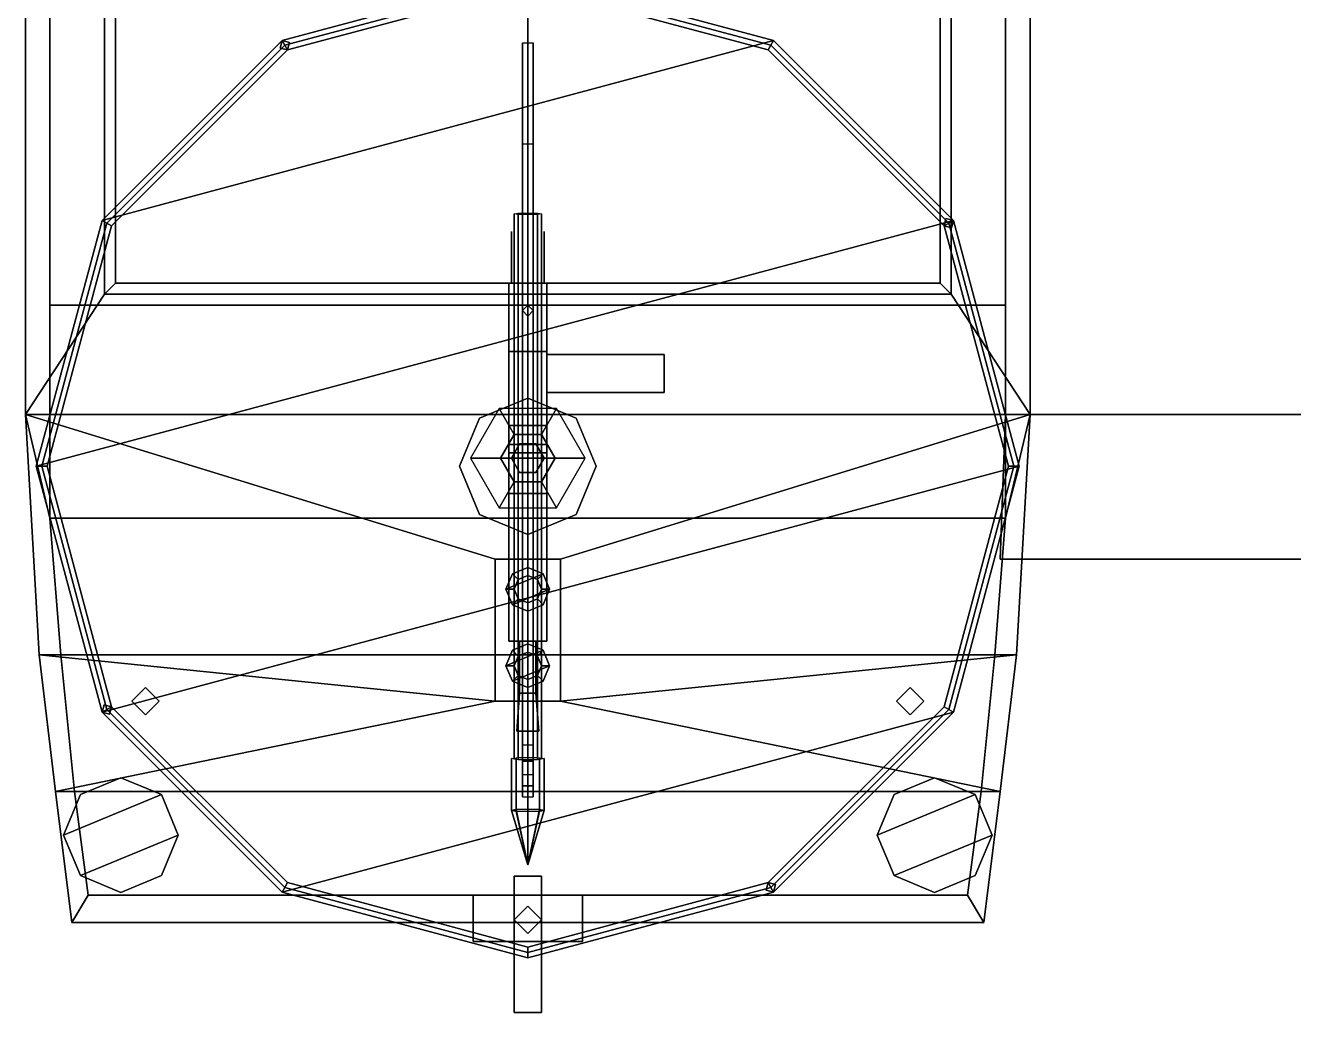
# Model space of a CAD drawing. Header units: millimetres. Extents: x -4.8 to 4.8, y -57.4 to 7.7.
# Drawn here: x -4.77 to -0.125, y -7.81 to -4.196 of the extents above; entities that cross this region are included whole.
import ezdxf

# ---------------------------------------------------------------- set-up
doc = ezdxf.new("R2010")
doc.units = ezdxf.units.MM
for name, color, linetype in [('addons', 3, 'Continuous'), ('barrel', 1, 'Continuous'), ('gun', 1, 'Continuous'), ('gun_mount', 3, 'Continuous'), ('turret', 2, 'Continuous')]:
    doc.layers.add(name, color=color, linetype=linetype)

msp = doc.modelspace()

# ---------------------------------------------------------------- linework, layer by layer
for points in [[(-4.48, 4.07, 0.83), (-4.48, 3.78, 0.46), (-4.48, -5.18, 0.46), (-4.48, -5.18, 0.83)], [(-4.44, -5.14, 0.83), (-4.44, 4.07, 0.83), (-4.48, 4.07, 0.83), (-4.48, -5.18, 0.83)], [(-4.44, -5.14, 0.2), (-4.44, 4.07, 0.2), (-4.44, 4.07, 0.83), (-4.44, -5.14, 0.83)], [(-1.42, 4.07, 0.2), (-4.44, 4.07, 0.2), (-4.44, -5.14, 0.2), (-1.42, -5.14, 0.2)], [(-1.38, -5.18, 0.83), (-1.38, 4.07, 0.83), (-1.42, 4.07, 0.83), (-1.42, -5.14, 0.83)], [(-1.42, 4.07, 0.83), (-1.42, 4.07, 0.2), (-1.42, -5.14, 0.2), (-1.42, -5.14, 0.83)], [(-1.38, -5.18, 0.46), (-1.38, 3.78, 0.46), (-1.38, 4.07, 0.83), (-1.38, -5.18, 0.83)], [(-4.77, 3.58, 0.36), (-4.68, 3.58, 0.36), (-4.68, -6, 0.36), (-4.77, -5.62, 0.36)], [(-4.77, -5.62, 0.46), (-4.77, 3.58, 0.46), (-4.77, 3.58, 0.36), (-4.77, -5.62, 0.36)], [(-4.48, 3.58, 0.46), (-4.77, 3.58, 0.46), (-4.77, -5.62, 0.46), (-4.48, -5.18, 0.46)], [(-1.09, -5.62, 0.46), (-1.09, 3.58, 0.46), (-1.38, 3.58, 0.46), (-1.38, -5.18, 0.46)], [(-1.18, -6, 0.36), (-1.18, 3.58, 0.36), (-1.09, 3.58, 0.36), (-1.09, -5.62, 0.36)], [(-1.09, -5.62, 0.36), (-1.09, 3.58, 0.36), (-1.09, 3.58, 0.46), (-1.09, -5.62, 0.46)], [(-4.68, -5.22, 0.36), (-4.68, -2, 0.36), (-4.68, -2), (-4.68, -5.22)], [(-4.68, -5.22), (-4.68, -2), (-4.68, -2, -0.6), (-4.68, -5.22, -0.33)], [(-4.68, -2, -0.6), (-2.93, -2, -0.64), (-2.93, -5.22, -0.33), (-4.68, -5.22, -0.33)], [(-2.93, -5.22, -0.33), (-2.93, -2, -0.64), (-1.18, -2, -0.6), (-1.18, -5.22, -0.33)], [(-1.18, -5.22), (-1.18, -2), (-1.18, -2, 0.36), (-1.18, -5.22, 0.36)], [(-1.18, -5.22, -0.33), (-1.18, -2, -0.6), (-1.18, -2), (-1.18, -5.22)], [(-2.95, -6.89, -0.56), (-2.95, -4.63, -0.38), (-2.95, -4.26, -0.41), (-2.95, -6.98, -0.64)], [(-2.95, -6.98, -0.64), (-2.95, -4.26, -0.41), (-2.91, -4.26, -0.41), (-2.91, -6.98, -0.64)], [(-2.91, -4.26, -0.41), (-2.91, -4.63, -0.38), (-2.91, -6.89, -0.56), (-2.91, -6.98, -0.64)], [(-2.91, -6.89, -0.56), (-2.91, -4.63, -0.38), (-2.95, -4.63, -0.38), (-2.95, -6.89, -0.56)], [(-2.9654, -6.8778, -0.4583), (-2.98, -6.8802, -0.423), (-2.98, -4.8851, -0.2835), (-2.9654, -4.8826, -0.3188)], [(-2.98, -6.8802, -0.423), (-2.9654, -6.8827, -0.3878), (-2.9654, -4.8876, -0.2482), (-2.98, -4.8851, -0.2835)], [(-2.93, -6.8768, -0.4729), (-2.9654, -6.8778, -0.4583), (-2.9654, -4.8826, -0.3188), (-2.93, -4.8816, -0.3334)], [(-2.9654, -6.8827, -0.3878), (-2.93, -6.8837, -0.3731), (-2.93, -4.8886, -0.2336), (-2.9654, -4.8876, -0.2482)], [(-2.8946, -6.8778, -0.4583), (-2.93, -6.8768, -0.4729), (-2.93, -4.8816, -0.3334), (-2.8946, -4.8826, -0.3188)], [(-2.93, -6.8837, -0.3731), (-2.8946, -6.8827, -0.3878), (-2.8946, -4.8876, -0.2482), (-2.93, -4.8886, -0.2336)], [(-2.88, -6.8802, -0.423), (-2.8946, -6.8778, -0.4583), (-2.8946, -4.8826, -0.3188), (-2.88, -4.8851, -0.2835)], [(-2.8946, -6.8827, -0.3878), (-2.88, -6.8802, -0.423), (-2.88, -4.8851, -0.2835), (-2.8946, -4.8876, -0.2482)], [(-1.42, -5.14, 0.83), (-4.44, -5.14, 0.83), (-4.48, -5.18, 0.83), (-1.38, -5.18, 0.83)], [(-1.42, -5.14, 0.2), (-4.44, -5.14, 0.2), (-4.44, -5.14, 0.83), (-1.42, -5.14, 0.83)], [(-1.09, -5.62, 0.46), (-1.38, -5.18, 0.46), (-4.48, -5.18, 0.46), (-4.77, -5.62, 0.46)], [(-4.48, -5.18, 0.83), (-4.48, -5.18, 0.46), (-1.38, -5.18, 0.46), (-1.38, -5.18, 0.83)], [(-4.68, -6, 0.36), (-4.68, -5.22, 0.36), (-4.68, -5.22), (-4.68, -6)], [(-4.68, -6, -0.25), (-4.68, -5.22, -0.33), (-1.18, -5.22, -0.33), (-1.18, -6, -0.25)], [(-4.68, -6), (-4.68, -5.22), (-4.68, -5.22, -0.33), (-4.68, -6, -0.25)], [(-1.18, -6), (-1.18, -5.22), (-1.18, -5.22, 0.36), (-1.18, -6, 0.36)], [(-1.18, -6, -0.25), (-1.18, -5.22, -0.33), (-1.18, -5.22), (-1.18, -6)], [(-3.05, -6.67, 0.46), (-3.05, -6.15, 0.46), (-4.77, -5.62, 0.46), (-4.72, -6.5, 0.46)], [(-1.09, -5.62, 0.46), (-4.77, -5.62, 0.46), (-3.05, -6.15, 0.46), (-2.81, -6.15, 0.46)], [(-4.77, -5.62, 0.36), (-4.68, -6, 0.36), (-4.64, -6.5, 0.36), (-4.72, -6.5, 0.36)], [(-4.72, -6.5, 0.46), (-4.77, -5.62, 0.46), (-4.77, -5.62, 0.36), (-4.72, -6.5, 0.36)], [(-1.14, -6.5, 0.46), (-1.09, -5.62, 0.46), (-2.81, -6.15, 0.46), (-2.81, -6.67, 0.46)], [(-1.22, -6.5, 0.36), (-1.18, -6, 0.36), (-1.09, -5.62, 0.36), (-1.14, -6.5, 0.36)], [(-1.14, -6.5, 0.36), (-1.09, -5.62, 0.36), (-1.09, -5.62, 0.46), (-1.14, -6.5, 0.46)], [(-4.64, -6.5, 0.36), (-4.68, -6, 0.36), (-4.68, -6), (-4.64, -6.5)], [(-4.64, -6.5, -0.21), (-4.68, -6, -0.25), (-1.18, -6, -0.25), (-1.22, -6.5, -0.21)], [(-4.64, -6.5), (-4.68, -6), (-4.68, -6, -0.25), (-4.64, -6.5, -0.21)], [(-1.22, -6.5), (-1.18, -6), (-1.18, -6, 0.36), (-1.22, -6.5, 0.36)], [(-1.22, -6.5, -0.21), (-1.18, -6, -0.25), (-1.18, -6), (-1.22, -6.5)], [(-2.81, -6.67, 0.5), (-2.81, -6.15, 0.5), (-3.05, -6.15, 0.5), (-3.05, -6.67, 0.5)], [(-2.81, -6.15, 0.5), (-2.81, -6.15, 0.46), (-3.05, -6.15, 0.46), (-3.05, -6.15, 0.5)], [(-3.05, -6.15, 0.5), (-3.05, -6.15, 0.46), (-3.05, -6.67, 0.46), (-3.05, -6.67, 0.5)], [(-2.81, -6.67, 0.46), (-2.81, -6.15, 0.46), (-2.81, -6.15, 0.5), (-2.81, -6.67, 0.5)], [(-3.01, -6.26, 0.69), (-2.8734, -6.2034, 0.69), (-2.93, -6.18, 0.69), (-2.9866, -6.2034, 0.69)], [(-2.9654, -6.2246, 0.62), (-2.98, -6.26, 0.62), (-3.01, -6.26, 0.69), (-2.9866, -6.2034, 0.69)], [(-2.9866, -6.3166, 0.69), (-2.85, -6.26, 0.69), (-2.8734, -6.2034, 0.69), (-3.01, -6.26, 0.69)], [(-2.93, -6.21, 0.62), (-2.9654, -6.2246, 0.62), (-2.9866, -6.2034, 0.69), (-2.93, -6.18, 0.69)], [(-2.93, -6.21, 0.5), (-2.9654, -6.2246, 0.5), (-2.9654, -6.2246, 0.62), (-2.93, -6.21, 0.62)], [(-2.8946, -6.2246, 0.62), (-2.93, -6.21, 0.62), (-2.93, -6.18, 0.69), (-2.8734, -6.2034, 0.69)], [(-2.8946, -6.2246, 0.5), (-2.93, -6.21, 0.5), (-2.93, -6.21, 0.62), (-2.8946, -6.2246, 0.62)], [(-2.88, -6.26, 0.62), (-2.8946, -6.2246, 0.62), (-2.8734, -6.2034, 0.69), (-2.85, -6.26, 0.69)], [(-2.98, -6.26, 0.62), (-2.9654, -6.2954, 0.62), (-2.9866, -6.3166, 0.69), (-3.01, -6.26, 0.69)], [(-2.93, -6.34, 0.69), (-2.8734, -6.3166, 0.69), (-2.85, -6.26, 0.69), (-2.9866, -6.3166, 0.69)], [(-2.9654, -6.2246, 0.5), (-2.98, -6.26, 0.5), (-2.98, -6.26, 0.62), (-2.9654, -6.2246, 0.62)], [(-2.98, -6.26, 0.5), (-2.9654, -6.2954, 0.5), (-2.9654, -6.2954, 0.62), (-2.98, -6.26, 0.62)], [(-2.88, -6.26, 0.5), (-2.8946, -6.2246, 0.5), (-2.8946, -6.2246, 0.62), (-2.88, -6.26, 0.62)], [(-2.8946, -6.2954, 0.62), (-2.88, -6.26, 0.62), (-2.85, -6.26, 0.69), (-2.8734, -6.3166, 0.69)], [(-2.8946, -6.2954, 0.5), (-2.88, -6.26, 0.5), (-2.88, -6.26, 0.62), (-2.8946, -6.2954, 0.62)], [(-2.9654, -6.2954, 0.62), (-2.93, -6.31, 0.62), (-2.93, -6.34, 0.69), (-2.9866, -6.3166, 0.69)], [(-2.9654, -6.2954, 0.5), (-2.93, -6.31, 0.5), (-2.93, -6.31, 0.62), (-2.9654, -6.2954, 0.62)], [(-2.93, -6.31, 0.62), (-2.8946, -6.2954, 0.62), (-2.8734, -6.3166, 0.69), (-2.93, -6.34, 0.69)], [(-2.93, -6.31, 0.5), (-2.8946, -6.2954, 0.5), (-2.8946, -6.2954, 0.62), (-2.93, -6.31, 0.62)], [(-3.05, -6.67, 0.46), (-3.05, -6.67, 0.46), (-4.72, -6.5, 0.46), (-4.66, -7, 0.46)], [(-4.72, -6.5, 0.36), (-4.64, -6.5, 0.36), (-4.59, -7, 0.36), (-4.66, -7, 0.36)], [(-4.66, -7, 0.46), (-4.72, -6.5, 0.46), (-4.72, -6.5, 0.36), (-4.66, -7, 0.36)], [(-4.59, -7, 0.36), (-4.64, -6.5, 0.36), (-4.64, -6.5), (-4.59, -7)], [(-4.59, -7, -0.15), (-4.64, -6.5, -0.21), (-1.22, -6.5, -0.21), (-1.27, -7, -0.15)], [(-4.59, -7), (-4.64, -6.5), (-4.64, -6.5, -0.21), (-4.59, -7, -0.15)], [(-3.01, -6.54, 0.69), (-2.8734, -6.4834, 0.69), (-2.93, -6.46, 0.69), (-2.9866, -6.4834, 0.69)], [(-2.9866, -6.5966, 0.69), (-2.85, -6.54, 0.69), (-2.8734, -6.4834, 0.69), (-3.01, -6.54, 0.69)], [(-2.9654, -6.5046, 0.62), (-2.98, -6.54, 0.62), (-3.01, -6.54, 0.69), (-2.9866, -6.4834, 0.69)], [(-2.93, -6.49, 0.62), (-2.9654, -6.5046, 0.62), (-2.9866, -6.4834, 0.69), (-2.93, -6.46, 0.69)], [(-2.93, -6.49, 0.5), (-2.9654, -6.5046, 0.5), (-2.9654, -6.5046, 0.62), (-2.93, -6.49, 0.62)], [(-2.8946, -6.5046, 0.62), (-2.93, -6.49, 0.62), (-2.93, -6.46, 0.69), (-2.8734, -6.4834, 0.69)], [(-2.8946, -6.5046, 0.5), (-2.93, -6.49, 0.5), (-2.93, -6.49, 0.62), (-2.8946, -6.5046, 0.62)], [(-2.88, -6.54, 0.62), (-2.8946, -6.5046, 0.62), (-2.8734, -6.4834, 0.69), (-2.85, -6.54, 0.69)], [(-1.2, -7, 0.46), (-1.14, -6.5, 0.46), (-2.81, -6.67, 0.46)], [(-1.27, -7), (-1.22, -6.5), (-1.22, -6.5, 0.36), (-1.27, -7, 0.36)], [(-1.27, -7, -0.15), (-1.22, -6.5, -0.21), (-1.22, -6.5), (-1.27, -7)], [(-1.27, -7, 0.36), (-1.22, -6.5, 0.36), (-1.14, -6.5, 0.36), (-1.2, -7, 0.36)], [(-1.2, -7, 0.36), (-1.14, -6.5, 0.36), (-1.14, -6.5, 0.46), (-1.2, -7, 0.46)], [(-2.98, -6.54, 0.62), (-2.9654, -6.5754, 0.62), (-2.9866, -6.5966, 0.69), (-3.01, -6.54, 0.69)], [(-2.93, -6.62, 0.69), (-2.8734, -6.5966, 0.69), (-2.85, -6.54, 0.69), (-2.9866, -6.5966, 0.69)], [(-2.9654, -6.5046, 0.5), (-2.98, -6.54, 0.5), (-2.98, -6.54, 0.62), (-2.9654, -6.5046, 0.62)], [(-2.98, -6.54, 0.5), (-2.9654, -6.5754, 0.5), (-2.9654, -6.5754, 0.62), (-2.98, -6.54, 0.62)], [(-2.88, -6.54, 0.5), (-2.8946, -6.5046, 0.5), (-2.8946, -6.5046, 0.62), (-2.88, -6.54, 0.62)], [(-2.8946, -6.5754, 0.5), (-2.88, -6.54, 0.5), (-2.88, -6.54, 0.62), (-2.8946, -6.5754, 0.62)], [(-2.8946, -6.5754, 0.62), (-2.88, -6.54, 0.62), (-2.85, -6.54, 0.69), (-2.8734, -6.5966, 0.69)], [(-2.9654, -6.5754, 0.62), (-2.93, -6.59, 0.62), (-2.93, -6.62, 0.69), (-2.9866, -6.5966, 0.69)], [(-2.9654, -6.5754, 0.5), (-2.93, -6.59, 0.5), (-2.93, -6.59, 0.62), (-2.9654, -6.5754, 0.62)], [(-2.93, -6.59, 0.5), (-2.8946, -6.5754, 0.5), (-2.8946, -6.5754, 0.62), (-2.93, -6.59, 0.62)], [(-2.93, -6.59, 0.62), (-2.8946, -6.5754, 0.62), (-2.8734, -6.5966, 0.69), (-2.93, -6.62, 0.69)], [(-2.81, -6.67, 0.46), (-3.05, -6.67, 0.46), (-4.66, -7, 0.46), (-1.2, -7, 0.46)], [(-3.05, -6.67, 0.5), (-3.05, -6.67, 0.46), (-2.81, -6.67, 0.46), (-2.81, -6.67, 0.5)], [(-2.95, -6.83, -0.17), (-2.95, -6.94, -0.37), (-2.95, -7.02, -0.38), (-2.95, -6.94, -0.15)], [(-2.91, -6.83, -0.17), (-2.91, -6.94, -0.37), (-2.95, -6.94, -0.37), (-2.95, -6.83, -0.17)], [(-2.91, -7.02, -0.38), (-2.91, -6.94, -0.37), (-2.91, -6.83, -0.17), (-2.91, -6.94, -0.15)], [(-2.9724, -7.0668, -0.4786), (-2.99, -7.0698, -0.4363), (-2.99, -6.8802, -0.423), (-2.9724, -6.8773, -0.4653)], [(-2.99, -7.0698, -0.4363), (-2.9724, -7.0727, -0.394), (-2.9724, -6.8832, -0.3807), (-2.99, -6.8802, -0.423)], [(-2.93, -7.0656, -0.4961), (-2.9724, -7.0668, -0.4786), (-2.9724, -6.8773, -0.4653), (-2.93, -6.8761, -0.4829)], [(-2.9724, -7.0727, -0.394), (-2.93, -7.074, -0.3764), (-2.93, -6.8844, -0.3632), (-2.9724, -6.8832, -0.3807)], [(-2.95, -6.89, -0.48), (-2.95, -6.89, -0.56), (-2.95, -6.98, -0.64), (-2.95, -6.98, -0.48)], [(-2.91, -6.89, -0.48), (-2.91, -6.89, -0.56), (-2.95, -6.89, -0.56), (-2.95, -6.89, -0.48)], [(-2.8876, -7.0668, -0.4786), (-2.93, -7.0656, -0.4961), (-2.93, -6.8761, -0.4829), (-2.8876, -6.8773, -0.4653)], [(-2.93, -7.074, -0.3764), (-2.8876, -7.0727, -0.394), (-2.8876, -6.8832, -0.3807), (-2.93, -6.8844, -0.3632)], [(-2.91, -6.98, -0.64), (-2.91, -6.89, -0.56), (-2.91, -6.89, -0.48), (-2.91, -6.98, -0.48)], [(-2.87, -7.0698, -0.4363), (-2.8876, -7.0668, -0.4786), (-2.8876, -6.8773, -0.4653), (-2.87, -6.8802, -0.423)], [(-2.8876, -7.0727, -0.394), (-2.87, -7.0698, -0.4363), (-2.87, -6.8802, -0.423), (-2.8876, -6.8832, -0.3807)], [(-2.95, -6.94, -0.15), (-2.95, -7.02, -0.38), (-2.91, -7.02, -0.38), (-2.91, -6.94, -0.15)], [(-1.2, -7, 0.46), (-4.66, -7, 0.46), (-4.6, -7.48, 0.46), (-1.26, -7.48, 0.46)], [(-4.66, -7, 0.36), (-4.59, -7, 0.36), (-4.54, -7.38, 0.36), (-4.6, -7.48, 0.36)], [(-4.6, -7.48, 0.46), (-4.66, -7, 0.46), (-4.66, -7, 0.36), (-4.6, -7.48, 0.36)], [(-4.54, -7.38, 0.46), (-4.59, -7, 0.46), (-4.66, -7, 0.46), (-4.6, -7.48, 0.46)], [(-4.54, -7.38, 0.36), (-4.59, -7, 0.36), (-4.59, -7), (-4.54, -7.38)], [(-4.54, -7.38, -0.12), (-4.59, -7, -0.15), (-1.27, -7, -0.15), (-1.32, -7.38, -0.12)], [(-4.54, -7.38), (-4.59, -7), (-4.59, -7, -0.15), (-4.54, -7.38, -0.12)], [(-2.95, -6.98, -0.48), (-2.95, -6.98, -0.64), (-2.91, -6.98, -0.64), (-2.91, -6.98, -0.48)], [(-1.32, -7.38), (-1.27, -7), (-1.27, -7, 0.36), (-1.32, -7.38, 0.36)], [(-1.32, -7.38, -0.12), (-1.27, -7, -0.15), (-1.27, -7), (-1.32, -7.38)], [(-1.32, -7.38, 0.36), (-1.27, -7, 0.36), (-1.2, -7, 0.36), (-1.26, -7.48, 0.36)], [(-1.26, -7.48, 0.36), (-1.2, -7, 0.36), (-1.2, -7, 0.46), (-1.26, -7.48, 0.46)], [(-2.99, -7.0698, -0.4363), (-2.9724, -7.0668, -0.4786), (-2.93, -7.2693, -0.4502)], [(-2.9724, -7.0727, -0.394), (-2.99, -7.0698, -0.4363), (-2.93, -7.2693, -0.4502)], [(-2.9724, -7.0668, -0.4786), (-2.93, -7.0656, -0.4961), (-2.93, -7.2693, -0.4502)], [(-2.93, -7.074, -0.3764), (-2.9724, -7.0727, -0.394), (-2.93, -7.2693, -0.4502)], [(-2.93, -7.0656, -0.4961), (-2.8876, -7.0668, -0.4786), (-2.93, -7.2693, -0.4502)], [(-2.8876, -7.0668, -0.4786), (-2.87, -7.0698, -0.4363), (-2.93, -7.2693, -0.4502)], [(-2.87, -7.0698, -0.4363), (-2.8876, -7.0727, -0.394), (-2.93, -7.2693, -0.4502)], [(-2.8876, -7.0727, -0.394), (-2.93, -7.074, -0.3764), (-2.93, -7.2693, -0.4502)], [(-2.98, -7.31, -0.18), (-2.98, -7.31, -0.68), (-2.98, -7.81, -0.68), (-2.98, -7.81, -0.12)], [(-2.88, -7.31, -0.18), (-2.88, -7.31, -0.68), (-2.98, -7.31, -0.68), (-2.98, -7.31, -0.18)], [(-2.98, -7.81, -0.68), (-2.98, -7.31, -0.68), (-2.88, -7.31, -0.68), (-2.88, -7.81, -0.68)], [(-2.88, -7.81, -0.12), (-2.88, -7.31, -0.18), (-2.98, -7.31, -0.18), (-2.98, -7.81, -0.12)], [(-2.88, -7.81, -0.68), (-2.88, -7.31, -0.68), (-2.88, -7.31, -0.18), (-2.88, -7.81, -0.12)], [(-4.6, -7.48, 0.36), (-4.54, -7.38, 0.36), (-1.32, -7.38, 0.36), (-1.26, -7.48, 0.36)], [(-1.32, -7.38), (-1.32, -7.38, 0.36), (-4.54, -7.38, 0.36), (-4.54, -7.38)], [(-1.32, -7.38, -0.12), (-1.32, -7.38), (-4.54, -7.38), (-4.54, -7.38, -0.12)], [(-2.73, -7.38, 0.64), (-2.73, -7.38, 0.46), (-3.13, -7.38, 0.46), (-3.13, -7.38, 0.64)], [(-2.73, -7.55, 0.64), (-2.73, -7.38, 0.64), (-3.13, -7.38, 0.64), (-3.13, -7.55, 0.64)], [(-3.13, -7.38, 0.64), (-3.13, -7.38, 0.16), (-3.13, -7.55, 0.35), (-3.13, -7.55, 0.64)], [(-3.13, -7.55, 0.35), (-3.13, -7.38, 0.16), (-2.73, -7.38, 0.16), (-2.73, -7.55, 0.35)], [(-2.73, -7.55, 0.35), (-2.73, -7.38, 0.16), (-2.73, -7.38, 0.64), (-2.73, -7.55, 0.64)], [(-2.93, -7.42, -0.17), (-2.98, -7.47, -0.17), (-2.98, -7.47, 0.27), (-2.93, -7.42, 0.21)], [(-2.88, -7.47, -0.17), (-2.93, -7.42, -0.17), (-2.93, -7.42, 0.21), (-2.88, -7.47, 0.27)], [(-2.98, -7.47, -0.17), (-2.93, -7.52, -0.16), (-2.93, -7.52, 0.32), (-2.98, -7.47, 0.27)], [(-2.93, -7.52, -0.16), (-2.88, -7.47, -0.17), (-2.88, -7.47, 0.27), (-2.93, -7.52, 0.32)], [(-1.26, -7.48, 0.46), (-4.6, -7.48, 0.46), (-4.6, -7.48, 0.36), (-1.26, -7.48, 0.36)], [(-3.13, -7.55, 0.64), (-3.13, -7.55, 0.35), (-2.73, -7.55, 0.35), (-2.73, -7.55, 0.64)], [(-2.98, -7.81, -0.12), (-2.98, -7.81, -0.68), (-2.88, -7.81, -0.68), (-2.88, -7.81, -0.12)]]:
    msp.add_3dface(points)
at = {"layer": 'addons'}
for points in [[(-1.18, 3.58, 0.36), (-1.18, -5.62, 0.36), (1.18, -5.62, 0.36), (1.18, 3.58, 0.36)], [(1.18, 3.58, 0.26), (1.18, -5.62, 0.26), (-1.18, -5.62, 0.26), (-1.18, 3.58, 0.26)], [(-2.93, -4.01, 0.95), (-3.83, -4.2512, 0.95), (-4.4888, -4.91, 0.95), (-2.03, -4.2512, 0.95)], [(-3.83, -4.2512, 0.95), (-2.93, -4.01, 0.95), (-2.93, -4.01, 0.87), (-3.83, -4.2512, 0.87)], [(-3.82, -4.2685, 1.36), (-3.83, -4.2512, 1.38), (-2.93, -4.01, 1.38), (-2.93, -4.03, 1.36)], [(-3.83, -4.2512, 1.38), (-3.82, -4.2685, 1.4), (-2.93, -4.03, 1.4), (-2.93, -4.01, 1.38)], [(-3.83, -4.2512, 1.8), (-3.82, -4.2685, 1.82), (-2.93, -4.03, 1.82), (-2.93, -4.01, 1.8)], [(-3.82, -4.2685, 1.78), (-3.83, -4.2512, 1.8), (-2.93, -4.01, 1.8), (-2.93, -4.03, 1.78)], [(-3.81, -4.2858, 1.38), (-3.82, -4.2685, 1.36), (-2.93, -4.03, 1.36), (-2.93, -4.05, 1.38)], [(-3.82, -4.2685, 1.4), (-3.81, -4.2858, 1.38), (-2.93, -4.05, 1.38), (-2.93, -4.03, 1.4)], [(-3.82, -4.2685, 1.82), (-3.81, -4.2858, 1.8), (-2.93, -4.05, 1.8), (-2.93, -4.03, 1.82)], [(-3.81, -4.2858, 1.8), (-3.82, -4.2685, 1.78), (-2.93, -4.03, 1.78), (-2.93, -4.05, 1.8)], [(-2.93, -4.01, 0.95), (-2.03, -4.2512, 0.95), (-2.03, -4.2512, 0.87), (-2.93, -4.01, 0.87)], [(-2.93, -4.03, 1.36), (-2.93, -4.01, 1.38), (-2.03, -4.2512, 1.38), (-2.04, -4.2685, 1.36)], [(-2.93, -4.01, 1.38), (-2.93, -4.03, 1.4), (-2.04, -4.2685, 1.4), (-2.03, -4.2512, 1.38)], [(-2.93, -4.01, 1.8), (-2.93, -4.03, 1.82), (-2.04, -4.2685, 1.82), (-2.03, -4.2512, 1.8)], [(-2.93, -4.03, 1.78), (-2.93, -4.01, 1.8), (-2.03, -4.2512, 1.8), (-2.04, -4.2685, 1.78)], [(-2.93, -4.05, 1.38), (-2.93, -4.03, 1.36), (-2.04, -4.2685, 1.36), (-2.05, -4.2858, 1.38)], [(-2.93, -4.03, 1.4), (-2.93, -4.05, 1.38), (-2.05, -4.2858, 1.38), (-2.04, -4.2685, 1.4)], [(-2.93, -4.03, 1.82), (-2.93, -4.05, 1.8), (-2.05, -4.2858, 1.8), (-2.04, -4.2685, 1.82)], [(-2.93, -4.05, 1.8), (-2.93, -4.03, 1.78), (-2.04, -4.2685, 1.78), (-2.05, -4.2858, 1.8)], [(-2.03, -4.2512, 0.95), (-4.4888, -4.91, 0.95), (-4.73, -5.81, 0.95), (-1.3712, -4.91, 0.95)], [(-4.4715, -4.92, 1.36), (-4.4888, -4.91, 1.38), (-3.83, -4.2512, 1.38), (-3.82, -4.2685, 1.36)], [(-4.4888, -4.91, 1.38), (-4.4715, -4.92, 1.4), (-3.82, -4.2685, 1.4), (-3.83, -4.2512, 1.38)], [(-4.4888, -4.91, 1.8), (-4.4715, -4.92, 1.82), (-3.82, -4.2685, 1.82), (-3.83, -4.2512, 1.8)], [(-4.4715, -4.92, 1.78), (-4.4888, -4.91, 1.8), (-3.83, -4.2512, 1.8), (-3.82, -4.2685, 1.78)], [(-4.4888, -4.91, 0.95), (-3.83, -4.2512, 0.95), (-3.83, -4.2512, 0.87), (-4.4888, -4.91, 0.87)], [(-4.4542, -4.93, 1.38), (-4.4715, -4.92, 1.36), (-3.82, -4.2685, 1.36), (-3.81, -4.2858, 1.38)], [(-4.4715, -4.92, 1.4), (-4.4542, -4.93, 1.38), (-3.81, -4.2858, 1.38), (-3.82, -4.2685, 1.4)], [(-4.4715, -4.92, 1.82), (-4.4542, -4.93, 1.8), (-3.81, -4.2858, 1.8), (-3.82, -4.2685, 1.82)], [(-4.4542, -4.93, 1.8), (-4.4715, -4.92, 1.78), (-3.82, -4.2685, 1.78), (-3.81, -4.2858, 1.8)], [(-3.83, -4.2512, 0.95), (-3.8373, -4.2785, 0.95), (-3.8373, -4.2785, 1.88), (-3.83, -4.2512, 1.88)], [(-3.8373, -4.2785, 1.88), (-3.81, -4.2858, 1.88), (-3.8027, -4.2585, 1.88), (-3.83, -4.2512, 1.88)], [(-3.8027, -4.2585, 0.95), (-3.83, -4.2512, 0.95), (-3.83, -4.2512, 1.88), (-3.8027, -4.2585, 1.88)], [(-3.81, -4.2858, 0.95), (-3.8027, -4.2585, 0.95), (-3.8027, -4.2585, 1.88), (-3.81, -4.2858, 1.88)], [(-2.05, -4.2858, 1.38), (-2.04, -4.2685, 1.36), (-1.3885, -4.92, 1.36), (-1.4058, -4.93, 1.38)], [(-2.04, -4.2685, 1.4), (-2.05, -4.2858, 1.38), (-1.4058, -4.93, 1.38), (-1.3885, -4.92, 1.4)], [(-2.04, -4.2685, 1.82), (-2.05, -4.2858, 1.8), (-1.4058, -4.93, 1.8), (-1.3885, -4.92, 1.82)], [(-2.05, -4.2858, 1.8), (-2.04, -4.2685, 1.78), (-1.3885, -4.92, 1.78), (-1.4058, -4.93, 1.8)], [(-2.04, -4.2685, 1.36), (-2.03, -4.2512, 1.38), (-1.3712, -4.91, 1.38), (-1.3885, -4.92, 1.36)], [(-2.03, -4.2512, 1.38), (-2.04, -4.2685, 1.4), (-1.3885, -4.92, 1.4), (-1.3712, -4.91, 1.38)], [(-2.03, -4.2512, 1.8), (-2.04, -4.2685, 1.82), (-1.3885, -4.92, 1.82), (-1.3712, -4.91, 1.8)], [(-2.04, -4.2685, 1.78), (-2.03, -4.2512, 1.8), (-1.3712, -4.91, 1.8), (-1.3885, -4.92, 1.78)], [(-2.03, -4.2512, 0.95), (-1.3712, -4.91, 0.95), (-1.3712, -4.91, 0.87), (-2.03, -4.2512, 0.87)], [(-3.8373, -4.2785, 0.95), (-3.81, -4.2858, 0.95), (-3.81, -4.2858, 1.88), (-3.8373, -4.2785, 1.88)], [(-1.3712, -4.91, 0.95), (-4.73, -5.81, 0.95), (-4.4888, -6.71, 0.95), (-1.13, -5.81, 0.95)], [(-4.73, -5.81, 0.95), (-4.4888, -4.91, 0.95), (-4.4888, -4.91, 0.87), (-4.73, -5.81, 0.87)], [(-4.71, -5.81, 1.36), (-4.73, -5.81, 1.38), (-4.4888, -4.91, 1.38), (-4.4715, -4.92, 1.36)], [(-4.73, -5.81, 1.38), (-4.71, -5.81, 1.4), (-4.4715, -4.92, 1.4), (-4.4888, -4.91, 1.38)], [(-4.73, -5.81, 1.8), (-4.71, -5.81, 1.82), (-4.4715, -4.92, 1.82), (-4.4888, -4.91, 1.8)], [(-4.71, -5.81, 1.78), (-4.73, -5.81, 1.8), (-4.4888, -4.91, 1.8), (-4.4715, -4.92, 1.78)], [(-4.69, -5.81, 1.38), (-4.71, -5.81, 1.36), (-4.4715, -4.92, 1.36), (-4.4542, -4.93, 1.38)], [(-4.71, -5.81, 1.4), (-4.69, -5.81, 1.38), (-4.4542, -4.93, 1.38), (-4.4715, -4.92, 1.4)], [(-4.71, -5.81, 1.82), (-4.69, -5.81, 1.8), (-4.4542, -4.93, 1.8), (-4.4715, -4.92, 1.82)], [(-4.69, -5.81, 1.8), (-4.71, -5.81, 1.78), (-4.4715, -4.92, 1.78), (-4.4542, -4.93, 1.8)], [(-1.3985, -4.9027, 0.95), (-1.4058, -4.93, 0.95), (-1.4058, -4.93, 1.88), (-1.3985, -4.9027, 1.88)], [(-1.4058, -4.93, 1.88), (-1.3785, -4.9373, 1.88), (-1.3712, -4.91, 1.88), (-1.3985, -4.9027, 1.88)], [(-1.4058, -4.93, 1.38), (-1.3885, -4.92, 1.36), (-1.15, -5.81, 1.36), (-1.17, -5.81, 1.38)], [(-1.3885, -4.92, 1.4), (-1.4058, -4.93, 1.38), (-1.17, -5.81, 1.38), (-1.15, -5.81, 1.4)], [(-1.3885, -4.92, 1.82), (-1.4058, -4.93, 1.8), (-1.17, -5.81, 1.8), (-1.15, -5.81, 1.82)], [(-1.4058, -4.93, 1.8), (-1.3885, -4.92, 1.78), (-1.15, -5.81, 1.78), (-1.17, -5.81, 1.8)], [(-1.3712, -4.91, 0.95), (-1.3985, -4.9027, 0.95), (-1.3985, -4.9027, 1.88), (-1.3712, -4.91, 1.88)], [(-1.3885, -4.92, 1.36), (-1.3712, -4.91, 1.38), (-1.13, -5.81, 1.38), (-1.15, -5.81, 1.36)], [(-1.3712, -4.91, 1.38), (-1.3885, -4.92, 1.4), (-1.15, -5.81, 1.4), (-1.13, -5.81, 1.38)], [(-1.3712, -4.91, 1.8), (-1.3885, -4.92, 1.82), (-1.15, -5.81, 1.82), (-1.13, -5.81, 1.8)], [(-1.3885, -4.92, 1.78), (-1.3712, -4.91, 1.8), (-1.13, -5.81, 1.8), (-1.15, -5.81, 1.78)], [(-1.3785, -4.9373, 0.95), (-1.3712, -4.91, 0.95), (-1.3712, -4.91, 1.88), (-1.3785, -4.9373, 1.88)], [(-1.3712, -4.91, 0.95), (-1.13, -5.81, 0.95), (-1.13, -5.81, 0.87), (-1.3712, -4.91, 0.87)], [(-1.4058, -4.93, 0.95), (-1.3785, -4.9373, 0.95), (-1.3785, -4.9373, 1.88), (-1.4058, -4.93, 1.88)], [(-2.93, -5.56, 0.46), (-3.1068, -5.6332, 0.46), (-3.1068, -5.6332, 0.87), (-2.93, -5.56, 0.87)], [(-2.7532, -5.6332, 0.46), (-2.93, -5.56, 0.46), (-2.93, -5.56, 0.87), (-2.7532, -5.6332, 0.87)], [(-3.1068, -5.6332, 0.46), (-3.18, -5.81, 0.46), (-3.18, -5.81, 0.87), (-3.1068, -5.6332, 0.87)], [(-2.68, -5.81, 0.46), (-2.7532, -5.6332, 0.46), (-2.7532, -5.6332, 0.87), (-2.68, -5.81, 0.87)], [(1.2, -6.15, 0.36), (1.18, -5.62, 0.36), (-1.18, -5.62, 0.36), (-1.2, -6.15, 0.36)], [(-1.2, -6.15, 0.26), (-1.18, -5.62, 0.26), (1.18, -5.62, 0.26), (1.2, -6.15, 0.26)], [(-1.18, -5.62, 0.36), (-1.18, -5.62, 0.26), (-1.2, -6.15, 0.26), (-1.2, -6.15, 0.36)], [(-4.4888, -6.71, 0.95), (-4.73, -5.81, 0.95), (-4.73, -5.81, 0.87), (-4.4888, -6.71, 0.87)], [(-4.4715, -6.7, 1.36), (-4.4888, -6.71, 1.38), (-4.73, -5.81, 1.38), (-4.71, -5.81, 1.36)], [(-4.4888, -6.71, 1.38), (-4.4715, -6.7, 1.4), (-4.71, -5.81, 1.4), (-4.73, -5.81, 1.38)], [(-4.4888, -6.71, 1.8), (-4.4715, -6.7, 1.82), (-4.71, -5.81, 1.82), (-4.73, -5.81, 1.8)], [(-4.4715, -6.7, 1.78), (-4.4888, -6.71, 1.8), (-4.73, -5.81, 1.8), (-4.71, -5.81, 1.78)], [(-4.4542, -6.69, 1.38), (-4.4715, -6.7, 1.36), (-4.71, -5.81, 1.36), (-4.69, -5.81, 1.38)], [(-4.4715, -6.7, 1.4), (-4.4542, -6.69, 1.38), (-4.69, -5.81, 1.38), (-4.71, -5.81, 1.4)], [(-4.4715, -6.7, 1.82), (-4.4542, -6.69, 1.8), (-4.69, -5.81, 1.8), (-4.71, -5.81, 1.82)], [(-4.4542, -6.69, 1.8), (-4.4715, -6.7, 1.78), (-4.71, -5.81, 1.78), (-4.69, -5.81, 1.8)], [(-1.13, -5.81, 0.95), (-4.4888, -6.71, 0.95), (-3.83, -7.3688, 0.95), (-1.3712, -6.71, 0.95)], [(-3.18, -5.81, 0.46), (-3.1068, -5.9868, 0.46), (-3.1068, -5.9868, 0.87), (-3.18, -5.81, 0.87)], [(-2.7532, -5.9868, 0.46), (-2.68, -5.81, 0.46), (-2.68, -5.81, 0.87), (-2.7532, -5.9868, 0.87)], [(-1.17, -5.81, 1.38), (-1.15, -5.81, 1.36), (-1.3885, -6.7, 1.36), (-1.4058, -6.69, 1.38)], [(-1.15, -5.81, 1.4), (-1.17, -5.81, 1.38), (-1.4058, -6.69, 1.38), (-1.3885, -6.7, 1.4)], [(-1.15, -5.81, 1.82), (-1.17, -5.81, 1.8), (-1.4058, -6.69, 1.8), (-1.3885, -6.7, 1.82)], [(-1.17, -5.81, 1.8), (-1.15, -5.81, 1.78), (-1.3885, -6.7, 1.78), (-1.4058, -6.69, 1.8)], [(-1.15, -5.81, 1.36), (-1.13, -5.81, 1.38), (-1.3712, -6.71, 1.38), (-1.3885, -6.7, 1.36)], [(-1.13, -5.81, 1.38), (-1.15, -5.81, 1.4), (-1.3885, -6.7, 1.4), (-1.3712, -6.71, 1.38)], [(-1.13, -5.81, 1.8), (-1.15, -5.81, 1.82), (-1.3885, -6.7, 1.82), (-1.3712, -6.71, 1.8)], [(-1.15, -5.81, 1.78), (-1.13, -5.81, 1.8), (-1.3712, -6.71, 1.8), (-1.3885, -6.7, 1.78)], [(-1.13, -5.81, 0.95), (-1.3712, -6.71, 0.95), (-1.3712, -6.71, 0.87), (-1.13, -5.81, 0.87)], [(-3.1068, -5.9868, 0.46), (-2.93, -6.06, 0.46), (-2.93, -6.06, 0.87), (-3.1068, -5.9868, 0.87)], [(-2.93, -6.06, 0.46), (-2.7532, -5.9868, 0.46), (-2.7532, -5.9868, 0.87), (-2.93, -6.06, 0.87)], [(-1.2, -6.15, 0.36), (-1.2, -6.15, 0.26), (1.2, -6.15, 0.26), (1.2, -6.15, 0.36)], [(-4.33, -6.62, 0.46), (-4.38, -6.67, 0.46), (-4.38, -6.67, 0.87), (-4.33, -6.62, 0.87)], [(-4.28, -6.67, 0.46), (-4.33, -6.62, 0.46), (-4.33, -6.62, 0.87), (-4.28, -6.67, 0.87)], [(-1.53, -6.62, 0.46), (-1.58, -6.67, 0.46), (-1.58, -6.67, 0.87), (-1.53, -6.62, 0.87)], [(-1.48, -6.67, 0.46), (-1.53, -6.62, 0.46), (-1.53, -6.62, 0.87), (-1.48, -6.67, 0.87)], [(-4.4815, -6.6827, 0.95), (-4.4888, -6.71, 0.95), (-4.4888, -6.71, 1.88), (-4.4815, -6.6827, 1.88)], [(-4.4888, -6.71, 1.88), (-4.4615, -6.7173, 1.88), (-4.4542, -6.69, 1.88), (-4.4815, -6.6827, 1.88)], [(-4.4542, -6.69, 0.95), (-4.4815, -6.6827, 0.95), (-4.4815, -6.6827, 1.88), (-4.4542, -6.69, 1.88)], [(-4.38, -6.67, 0.46), (-4.33, -6.72, 0.46), (-4.33, -6.72, 0.87), (-4.38, -6.67, 0.87)], [(-4.33, -6.72, 0.46), (-4.28, -6.67, 0.46), (-4.28, -6.67, 0.87), (-4.33, -6.72, 0.87)], [(-1.58, -6.67, 0.46), (-1.53, -6.72, 0.46), (-1.53, -6.72, 0.87), (-1.58, -6.67, 0.87)], [(-1.53, -6.72, 0.46), (-1.48, -6.67, 0.46), (-1.48, -6.67, 0.87), (-1.53, -6.72, 0.87)], [(-3.82, -7.3515, 1.36), (-3.83, -7.3688, 1.38), (-4.4888, -6.71, 1.38), (-4.4715, -6.7, 1.36)], [(-3.83, -7.3688, 1.38), (-3.82, -7.3515, 1.4), (-4.4715, -6.7, 1.4), (-4.4888, -6.71, 1.38)], [(-3.83, -7.3688, 1.8), (-3.82, -7.3515, 1.82), (-4.4715, -6.7, 1.82), (-4.4888, -6.71, 1.8)], [(-3.82, -7.3515, 1.78), (-3.83, -7.3688, 1.8), (-4.4888, -6.71, 1.8), (-4.4715, -6.7, 1.78)], [(-4.4888, -6.71, 0.95), (-4.4615, -6.7173, 0.95), (-4.4615, -6.7173, 1.88), (-4.4888, -6.71, 1.88)], [(-3.83, -7.3688, 0.95), (-4.4888, -6.71, 0.95), (-4.4888, -6.71, 0.87), (-3.83, -7.3688, 0.87)], [(-3.81, -7.3342, 1.38), (-3.82, -7.3515, 1.36), (-4.4715, -6.7, 1.36), (-4.4542, -6.69, 1.38)], [(-3.82, -7.3515, 1.4), (-3.81, -7.3342, 1.38), (-4.4542, -6.69, 1.38), (-4.4715, -6.7, 1.4)], [(-3.82, -7.3515, 1.82), (-3.81, -7.3342, 1.8), (-4.4542, -6.69, 1.8), (-4.4715, -6.7, 1.82)], [(-3.81, -7.3342, 1.8), (-3.82, -7.3515, 1.78), (-4.4715, -6.7, 1.78), (-4.4542, -6.69, 1.8)], [(-4.4615, -6.7173, 0.95), (-4.4542, -6.69, 0.95), (-4.4542, -6.69, 1.88), (-4.4615, -6.7173, 1.88)], [(-1.3712, -6.71, 0.95), (-3.83, -7.3688, 0.95), (-2.93, -7.61, 0.95), (-2.03, -7.3688, 0.95)], [(-1.4058, -6.69, 1.38), (-1.3885, -6.7, 1.36), (-2.04, -7.3515, 1.36), (-2.05, -7.3342, 1.38)], [(-1.3885, -6.7, 1.4), (-1.4058, -6.69, 1.38), (-2.05, -7.3342, 1.38), (-2.04, -7.3515, 1.4)], [(-1.3885, -6.7, 1.82), (-1.4058, -6.69, 1.8), (-2.05, -7.3342, 1.8), (-2.04, -7.3515, 1.82)], [(-1.4058, -6.69, 1.8), (-1.3885, -6.7, 1.78), (-2.04, -7.3515, 1.78), (-2.05, -7.3342, 1.8)], [(-1.3885, -6.7, 1.36), (-1.3712, -6.71, 1.38), (-2.03, -7.3688, 1.38), (-2.04, -7.3515, 1.36)], [(-1.3712, -6.71, 1.38), (-1.3885, -6.7, 1.4), (-2.04, -7.3515, 1.4), (-2.03, -7.3688, 1.38)], [(-1.3712, -6.71, 1.8), (-1.3885, -6.7, 1.82), (-2.04, -7.3515, 1.82), (-2.03, -7.3688, 1.8)], [(-1.3885, -6.7, 1.78), (-1.3712, -6.71, 1.8), (-2.03, -7.3688, 1.8), (-2.04, -7.3515, 1.78)], [(-1.3712, -6.71, 0.95), (-2.03, -7.3688, 0.95), (-2.03, -7.3688, 0.87), (-1.3712, -6.71, 0.87)], [(-4.63, -7.16, 1.08), (-4.2715, -7.0115, 1.08), (-4.42, -6.95, 1.08), (-4.5685, -7.0115, 1.08)], [(-4.42, -6.95, 0.46), (-4.5685, -7.0115, 0.46), (-4.5685, -7.0115, 1.08), (-4.42, -6.95, 1.08)], [(-4.2715, -7.0115, 0.46), (-4.42, -6.95, 0.46), (-4.42, -6.95, 1.08), (-4.2715, -7.0115, 1.08)], [(-1.65, -7.16, 1.08), (-1.2915, -7.0115, 1.08), (-1.44, -6.95, 1.08), (-1.5885, -7.0115, 1.08)], [(-1.44, -6.95, 0.46), (-1.5885, -7.0115, 0.46), (-1.5885, -7.0115, 1.08), (-1.44, -6.95, 1.08)], [(-1.2915, -7.0115, 0.46), (-1.44, -6.95, 0.46), (-1.44, -6.95, 1.08), (-1.2915, -7.0115, 1.08)], [(-4.5685, -7.3085, 1.08), (-4.21, -7.16, 1.08), (-4.2715, -7.0115, 1.08), (-4.63, -7.16, 1.08)], [(-4.5685, -7.0115, 0.46), (-4.63, -7.16, 0.46), (-4.63, -7.16, 1.08), (-4.5685, -7.0115, 1.08)], [(-4.21, -7.16, 0.46), (-4.2715, -7.0115, 0.46), (-4.2715, -7.0115, 1.08), (-4.21, -7.16, 1.08)], [(-1.5885, -7.0115, 0.46), (-1.65, -7.16, 0.46), (-1.65, -7.16, 1.08), (-1.5885, -7.0115, 1.08)], [(-1.5885, -7.3085, 1.08), (-1.23, -7.16, 1.08), (-1.2915, -7.0115, 1.08), (-1.65, -7.16, 1.08)], [(-1.23, -7.16, 0.46), (-1.2915, -7.0115, 0.46), (-1.2915, -7.0115, 1.08), (-1.23, -7.16, 1.08)], [(-4.63, -7.16, 0.46), (-4.5685, -7.3085, 0.46), (-4.5685, -7.3085, 1.08), (-4.63, -7.16, 1.08)], [(-4.42, -7.37, 1.08), (-4.2715, -7.3085, 1.08), (-4.21, -7.16, 1.08), (-4.5685, -7.3085, 1.08)], [(-4.2715, -7.3085, 0.46), (-4.21, -7.16, 0.46), (-4.21, -7.16, 1.08), (-4.2715, -7.3085, 1.08)], [(-1.65, -7.16, 0.46), (-1.5885, -7.3085, 0.46), (-1.5885, -7.3085, 1.08), (-1.65, -7.16, 1.08)], [(-1.44, -7.37, 1.08), (-1.2915, -7.3085, 1.08), (-1.23, -7.16, 1.08), (-1.5885, -7.3085, 1.08)], [(-1.2915, -7.3085, 0.46), (-1.23, -7.16, 0.46), (-1.23, -7.16, 1.08), (-1.2915, -7.3085, 1.08)], [(-4.5685, -7.3085, 0.46), (-4.42, -7.37, 0.46), (-4.42, -7.37, 1.08), (-4.5685, -7.3085, 1.08)], [(-4.42, -7.37, 0.46), (-4.2715, -7.3085, 0.46), (-4.2715, -7.3085, 1.08), (-4.42, -7.37, 1.08)], [(-2.93, -7.57, 1.38), (-2.93, -7.59, 1.36), (-3.82, -7.3515, 1.36), (-3.81, -7.3342, 1.38)], [(-2.93, -7.59, 1.4), (-2.93, -7.57, 1.38), (-3.81, -7.3342, 1.38), (-3.82, -7.3515, 1.4)], [(-2.93, -7.59, 1.82), (-2.93, -7.57, 1.8), (-3.81, -7.3342, 1.8), (-3.82, -7.3515, 1.82)], [(-2.93, -7.57, 1.8), (-2.93, -7.59, 1.78), (-3.82, -7.3515, 1.78), (-3.81, -7.3342, 1.8)], [(-2.05, -7.3342, 1.38), (-2.04, -7.3515, 1.36), (-2.93, -7.59, 1.36), (-2.93, -7.57, 1.38)], [(-2.04, -7.3515, 1.4), (-2.05, -7.3342, 1.38), (-2.93, -7.57, 1.38), (-2.93, -7.59, 1.4)], [(-2.04, -7.3515, 1.82), (-2.05, -7.3342, 1.8), (-2.93, -7.57, 1.8), (-2.93, -7.59, 1.82)], [(-2.05, -7.3342, 1.8), (-2.04, -7.3515, 1.78), (-2.93, -7.59, 1.78), (-2.93, -7.57, 1.8)], [(-2.05, -7.3342, 0.95), (-2.0573, -7.3615, 0.95), (-2.0573, -7.3615, 1.88), (-2.05, -7.3342, 1.88)], [(-2.0573, -7.3615, 1.88), (-2.03, -7.3688, 1.88), (-2.0227, -7.3415, 1.88), (-2.05, -7.3342, 1.88)], [(-2.0227, -7.3415, 0.95), (-2.05, -7.3342, 0.95), (-2.05, -7.3342, 1.88), (-2.0227, -7.3415, 1.88)], [(-1.5885, -7.3085, 0.46), (-1.44, -7.37, 0.46), (-1.44, -7.37, 1.08), (-1.5885, -7.3085, 1.08)], [(-1.44, -7.37, 0.46), (-1.2915, -7.3085, 0.46), (-1.2915, -7.3085, 1.08), (-1.44, -7.37, 1.08)], [(-2.93, -7.59, 1.36), (-2.93, -7.61, 1.38), (-3.83, -7.3688, 1.38), (-3.82, -7.3515, 1.36)], [(-2.93, -7.61, 1.38), (-2.93, -7.59, 1.4), (-3.82, -7.3515, 1.4), (-3.83, -7.3688, 1.38)], [(-2.93, -7.61, 1.8), (-2.93, -7.59, 1.82), (-3.82, -7.3515, 1.82), (-3.83, -7.3688, 1.8)], [(-2.93, -7.59, 1.78), (-2.93, -7.61, 1.8), (-3.83, -7.3688, 1.8), (-3.82, -7.3515, 1.78)], [(-2.93, -7.61, 0.95), (-3.83, -7.3688, 0.95), (-3.83, -7.3688, 0.87), (-2.93, -7.61, 0.87)], [(-2.04, -7.3515, 1.36), (-2.03, -7.3688, 1.38), (-2.93, -7.61, 1.38), (-2.93, -7.59, 1.36)], [(-2.03, -7.3688, 1.38), (-2.04, -7.3515, 1.4), (-2.93, -7.59, 1.4), (-2.93, -7.61, 1.38)], [(-2.03, -7.3688, 1.8), (-2.04, -7.3515, 1.82), (-2.93, -7.59, 1.82), (-2.93, -7.61, 1.8)], [(-2.04, -7.3515, 1.78), (-2.03, -7.3688, 1.8), (-2.93, -7.61, 1.8), (-2.93, -7.59, 1.78)], [(-2.03, -7.3688, 0.95), (-2.93, -7.61, 0.95), (-2.93, -7.61, 0.87), (-2.03, -7.3688, 0.87)], [(-2.0573, -7.3615, 0.95), (-2.03, -7.3688, 0.95), (-2.03, -7.3688, 1.88), (-2.0573, -7.3615, 1.88)], [(-2.03, -7.3688, 0.95), (-2.0227, -7.3415, 0.95), (-2.0227, -7.3415, 1.88), (-2.03, -7.3688, 1.88)]]:
    msp.add_3dface(points, dxfattribs=at)
at = {"layer": 'barrel'}
for points in [[(-2.93, -5.76, 2.37), (-3, -5.76, 2.3), (-3, -6.45, 2.3), (-2.93, -6.45, 2.37)], [(-3, -5.76, 2.3), (-2.93, -5.76, 2.23), (-2.93, -6.45, 2.23), (-3, -6.45, 2.3)], [(-2.86, -5.76, 2.3), (-2.93, -5.76, 2.37), (-2.93, -6.45, 2.37), (-2.86, -6.45, 2.3)], [(-2.93, -5.76, 2.23), (-2.86, -5.76, 2.3), (-2.86, -6.45, 2.3), (-2.93, -6.45, 2.23)], [(-2.93, -6.45, 2.37), (-3, -6.45, 2.3), (-2.93, -6.45, 2.23), (-2.86, -6.45, 2.3)], [(-2.93, -6.45, 2.33), (-2.96, -6.45, 2.3), (-2.96, -6.64, 2.3), (-2.93, -6.64, 2.33)], [(-2.96, -6.45, 2.3), (-2.93, -6.45, 2.27), (-2.93, -6.64, 2.27), (-2.96, -6.64, 2.3)], [(-2.9, -6.45, 2.3), (-2.93, -6.45, 2.33), (-2.93, -6.64, 2.33), (-2.9, -6.64, 2.3)], [(-2.93, -6.45, 2.27), (-2.9, -6.45, 2.3), (-2.9, -6.64, 2.3), (-2.93, -6.64, 2.27)], [(-2.93, -6.64, 2.33), (-2.96, -6.64, 2.3), (-2.97, -6.78, 2.3), (-2.93, -6.78, 2.34)], [(-2.96, -6.64, 2.3), (-2.93, -6.64, 2.27), (-2.93, -6.78, 2.26), (-2.97, -6.78, 2.3)], [(-2.9, -6.64, 2.3), (-2.93, -6.64, 2.33), (-2.93, -6.78, 2.34), (-2.89, -6.78, 2.3)], [(-2.93, -6.64, 2.27), (-2.9, -6.64, 2.3), (-2.89, -6.78, 2.3), (-2.93, -6.78, 2.26)], [(-2.93, -6.78, 2.34), (-2.97, -6.78, 2.3), (-2.93, -6.78, 2.26), (-2.89, -6.78, 2.3)]]:
    msp.add_3dface(points, dxfattribs=at)
at = {"layer": 'gun'}
for points in [[(-2.99, -5.14, 2.37), (-2.99, -5.14, 2.25), (-2.99, -4.95, 2.25), (-2.99, -4.95, 2.37)], [(-2.87, -5.14, 2.37), (-2.87, -5.14, 2.25), (-2.87, -4.95, 2.25), (-2.87, -4.95, 2.37)], [(-2.86, -5.14, 2.21), (-2.86, -5.76, 2.21), (-3, -5.76, 2.21), (-3, -5.14, 2.21)], [(-3, -5.14, 2.21), (-3, -5.76, 2.21), (-3, -5.76, 2.4), (-3, -5.14, 2.4)], [(-2.86, -5.14, 2.4), (-2.86, -5.14, 2.21), (-3, -5.14, 2.21), (-3, -5.14, 2.4)], [(-3, -5.14, 2.4), (-3, -5.76, 2.4), (-2.86, -5.76, 2.4), (-2.86, -5.14, 2.4)], [(-2.86, -5.76, 2.4), (-2.86, -5.76, 2.21), (-2.86, -5.14, 2.21), (-2.86, -5.14, 2.4)], [(-2.93, -5.22, 2.4), (-2.95, -5.24, 2.4), (-2.95, -5.24, 2.67), (-2.93, -5.22, 2.67)], [(-2.95, -5.24, 2.67), (-2.93, -5.26, 2.67), (-2.91, -5.24, 2.67), (-2.93, -5.22, 2.67)], [(-2.95, -5.24, 2.4), (-2.93, -5.26, 2.4), (-2.93, -5.26, 2.67), (-2.95, -5.24, 2.67)], [(-2.91, -5.24, 2.4), (-2.93, -5.22, 2.4), (-2.93, -5.22, 2.67), (-2.91, -5.24, 2.67)], [(-2.93, -5.26, 2.4), (-2.91, -5.24, 2.4), (-2.91, -5.24, 2.67), (-2.93, -5.26, 2.67)], [(-2.86, -5.39, 2.48), (-2.86, -5.39, 2.4), (-3, -5.39, 2.4), (-3, -5.39, 2.48)], [(-3, -5.39, 2.4), (-3, -5.73, 2.4), (-3, -5.73, 2.48), (-3, -5.39, 2.48)], [(-3, -5.39, 2.48), (-3, -5.73, 2.48), (-2.86, -5.73, 2.48), (-2.86, -5.39, 2.48)], [(-2.86, -5.73, 2.48), (-2.86, -5.73, 2.4), (-2.86, -5.39, 2.4), (-2.86, -5.39, 2.48)], [(-2.86, -5.4, 2.48), (-2.86, -5.54, 2.48), (-2.86, -5.54, 2.51), (-2.86, -5.4, 2.51)], [(-2.86, -5.4, 2.51), (-2.86, -5.54, 2.51), (-2.43, -5.54, 2.51), (-2.43, -5.4, 2.51)], [(-2.43, -5.4, 2.09), (-2.43, -5.54, 2.09), (-2.86, -5.54, 2.09), (-2.86, -5.4, 2.09)], [(-2.43, -5.4, 2.51), (-2.43, -5.4, 2.09), (-2.86, -5.4, 2.09), (-2.86, -5.4, 2.51)], [(-2.86, -5.4, 2.09), (-2.86, -5.54, 2.09), (-2.86, -5.54, 2.21), (-2.86, -5.4, 2.21)], [(-2.43, -5.54, 2.51), (-2.43, -5.54, 2.09), (-2.43, -5.4, 2.09), (-2.43, -5.4, 2.51)], [(-2.86, -5.54, 2.51), (-2.86, -5.54, 2.09), (-2.43, -5.54, 2.09), (-2.43, -5.54, 2.51)], [(-3, -5.73, 2.48), (-3, -5.73, 2.4), (-2.86, -5.73, 2.4), (-2.86, -5.73, 2.48)], [(-3, -5.76, 2.4), (-3, -5.76, 2.21), (-2.86, -5.76, 2.21), (-2.86, -5.76, 2.4)]]:
    msp.add_3dface(points, dxfattribs=at)
at = {"layer": 'gun_mount'}
for points in [[(-3.035, -5.5981, 0.95), (-3.14, -5.78, 0.95), (-3.03, -5.78, 1.57), (-2.98, -5.6934, 1.57)], [(-2.825, -5.5981, 0.95), (-3.035, -5.5981, 0.95), (-2.98, -5.6934, 1.57), (-2.88, -5.6934, 1.57)], [(-2.72, -5.78, 0.95), (-2.825, -5.5981, 0.95), (-2.88, -5.6934, 1.57), (-2.83, -5.78, 1.57)], [(-3.03, -5.78, 1.86), (-2.83, -5.78, 1.86), (-2.88, -5.6934, 1.86), (-2.98, -5.6934, 1.86)], [(-2.98, -5.6934, 1.57), (-3.03, -5.78, 1.57), (-3.03, -5.78, 1.86), (-2.98, -5.6934, 1.86)], [(-2.88, -5.6934, 1.57), (-2.98, -5.6934, 1.57), (-2.98, -5.6934, 1.86), (-2.88, -5.6934, 1.86)], [(-2.83, -5.78, 1.57), (-2.88, -5.6934, 1.57), (-2.88, -5.6934, 1.86), (-2.83, -5.78, 1.86)], [(-2.96, -5.728, 1.86), (-2.99, -5.78, 1.86), (-2.99, -5.78, 2.05), (-2.96, -5.728, 2.05)], [(-2.9, -5.728, 1.86), (-2.96, -5.728, 1.86), (-2.96, -5.728, 2.05), (-2.9, -5.728, 2.05)], [(-2.87, -5.78, 1.86), (-2.9, -5.728, 1.86), (-2.9, -5.728, 2.05), (-2.87, -5.78, 2.05)], [(-3.14, -5.78, 0.95), (-3.035, -5.9619, 0.95), (-2.98, -5.8666, 1.57), (-3.03, -5.78, 1.57)], [(-2.98, -5.8666, 1.86), (-2.88, -5.8666, 1.86), (-2.83, -5.78, 1.86), (-3.03, -5.78, 1.86)], [(-3.03, -5.78, 1.57), (-2.98, -5.8666, 1.57), (-2.98, -5.8666, 1.86), (-3.03, -5.78, 1.86)], [(-2.99, -5.78, 1.86), (-2.96, -5.832, 1.86), (-2.96, -5.832, 2.05), (-2.99, -5.78, 2.05)], [(-2.9, -5.832, 1.86), (-2.87, -5.78, 1.86), (-2.87, -5.78, 2.05), (-2.9, -5.832, 2.05)], [(-2.825, -5.9619, 0.95), (-2.72, -5.78, 0.95), (-2.83, -5.78, 1.57), (-2.88, -5.8666, 1.57)], [(-2.88, -5.8666, 1.57), (-2.83, -5.78, 1.57), (-2.83, -5.78, 1.86), (-2.88, -5.8666, 1.86)], [(-2.96, -5.832, 1.86), (-2.9, -5.832, 1.86), (-2.9, -5.832, 2.05), (-2.96, -5.832, 2.05)], [(-3.035, -5.9619, 0.95), (-2.825, -5.9619, 0.95), (-2.88, -5.8666, 1.57), (-2.98, -5.8666, 1.57)], [(-2.98, -5.8666, 1.57), (-2.88, -5.8666, 1.57), (-2.88, -5.8666, 1.86), (-2.98, -5.8666, 1.86)]]:
    msp.add_3dface(points, dxfattribs=at)
at = {"layer": 'turret'}
for points in [[(-3, -5.71, 2.26), (-3, -5.91, 2.05), (-3, -5.66, 2.05), (-3, -5.64, 2.23)], [(-3, -5.64, 2.23), (-3, -5.66, 2.05), (-3, -5.91, 2.05), (-3, -5.71, 2.26)], [(-3, -5.91, 2.05), (-2.86, -5.91, 2.05), (-2.86, -5.66, 2.05), (-3, -5.66, 2.05)], [(-3, -5.66, 2.05), (-2.86, -5.66, 2.05), (-2.86, -5.91, 2.05), (-3, -5.91, 2.05)], [(-2.86, -5.71, 2.26), (-2.86, -5.91, 2.05), (-2.86, -5.66, 2.05), (-2.86, -5.64, 2.23)], [(-2.86, -5.91, 2.05), (-2.86, -5.71, 2.26), (-2.86, -5.64, 2.23), (-2.86, -5.66, 2.05)]]:
    msp.add_3dface(points, dxfattribs=at)

doc.saveas('drawing.dxf')
